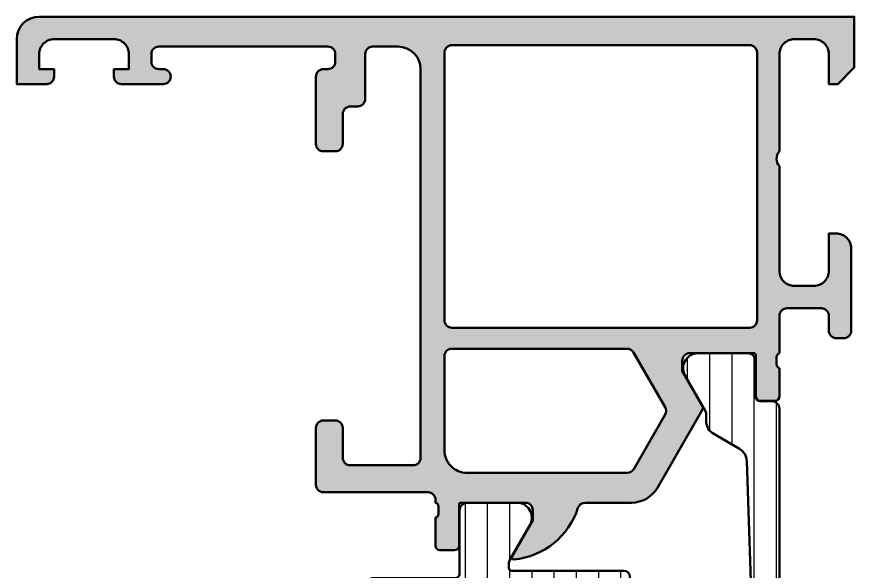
# Model space of a CAD drawing. Extents: x -30 to 48, y 0 to 85.
# Drawn here: x -30 to 26, y 47.9 to 85 of the extents above; entities that cross this region are included whole.
import ezdxf

# ---------------------------------------------------------------- set-up
doc = ezdxf.new("R2010")
doc.units = 0
for name, color, linetype, lineweight in [('0S-Alu contour', 7, 'Continuous', 50), ('0S-Alu hatch', 252, 'Continuous', 25), ('0S-Plastic contour', 254, 'Continuous', 50), ('0S-Plastic hatch', 253, 'Continuous', 25)]:
    doc.layers.add(name, color=color, linetype=linetype, lineweight=lineweight)
pattern_1 = [(90, (0, 0), (-1.4859, 0), [])]

# ---------------------------------------------------------------- blocks, each defined once
blk = doc.blocks.new('346270__A866D871_5C67_4A61_A9CB_2598D1E302CB_')
at = {"layer": '0S-Alu hatch'}
h = blk.add_hatch(color=256, dxfattribs=at)
edge = h.paths.add_edge_path()
edge.add_line((-30, 83.49999999999999), (-30, 80.5))
edge.add_line((-30, 80.5), (-28, 80.5))
edge.add_arc((-28, 81), 0.5, 270, 360)
edge.add_line((-27.5, 81), (-27.5, 81.5))
edge.add_line((-27.5, 81.5), (-28.5, 81.5))
edge.add_line((-28.5, 81.5), (-28.5, 82.5))
edge.add_ellipse((-27.50000000000001, 82.50000000000001), major_axis=(-0.9999999999999928, 0), ratio=1, start_angle=269.9999999999996, end_angle=360, ccw=False)
edge.add_line((-27.5, 83.49999999999999), (-23.5, 83.49999999999999))
edge.add_ellipse((-23.49999999999999, 82.50000000000001), major_axis=(-0.9999999999999857, 0), ratio=1, start_angle=180, end_angle=270.0000000000004, ccw=False)
edge.add_line((-22.5, 82.5), (-22.5, 81.5))
edge.add_line((-22.5, 81.5), (-23.5, 81.5))
edge.add_line((-23.5, 81.5), (-23.5, 81))
edge.add_arc((-23, 81), 0.5, 180, 270)
edge.add_line((-23, 80.5), (-20.2, 80.5))
edge.add_arc((-20.2, 81), 0.5, 270, 450)
edge.add_line((-20.2, 81.5), (-20.50000000000003, 81.5))
edge.add_ellipse((-20.50000000000002, 81.99999999999997), major_axis=(-0.4999999999999716, 0), ratio=1, start_angle=0, end_angle=89.9999999999992, ccw=False)
edge.add_line((-21, 81.99999999999997), (-21, 82.5))
edge.add_ellipse((-20.5, 82.5), major_axis=(-0.5000000000000036, 0), ratio=1, start_angle=269.99999999999875, end_angle=360, ccw=False)
edge.add_line((-20.49999999999998, 83), (-9.200000000000017, 83))
edge.add_ellipse((-9.200000000000035, 82.49999999999999), major_axis=(-0.5000000000000142, 0), ratio=1, start_angle=180, end_angle=269.99999999999795, ccw=False)
edge.add_line((-8.700000000000017, 82.49999999999999), (-8.699999999999996, 82))
edge.add_ellipse((-9.200000000000028, 82.00000000000001), major_axis=(-0.500000000000032, 0), ratio=1, start_angle=90.0000000000012, end_angle=180, ccw=False)
edge.add_line((-9.200000000000017, 81.49999999999999), (-9.499999999999986, 81.49999999999999))
edge.add_arc((-9.499999999999979, 80.99999999999997), 0.5000000000000142, 90.00000000000081, 180)
edge.add_line((-9.999999999999991, 80.99999999999997), (-10, 76.5))
edge.add_arc((-9.5, 76.5), 0.5, 180, 270)
edge.add_line((-9.5, 76), (-8.700000000000017, 76))
edge.add_arc((-8.700000000000008, 76.5), 0.5, 269.9999999999992, 360)
edge.add_line((-8.200000000000008, 76.5), (-8.200000000000003, 78.5))
edge.add_ellipse((-7.700000000000006, 78.5), major_axis=(-0.4999999999999965, 0), ratio=1, start_angle=269.9999999999996, end_angle=360, ccw=False)
edge.add_line((-7.700000000000002, 79), (-7.200000000000009, 79))
edge.add_arc((-7.200000000000002, 79.5), 0.5, 269.9999999999992, 360)
edge.add_line((-6.700000000000002, 79.5), (-6.699999999999988, 82.5))
edge.add_ellipse((-6.199999999999977, 82.49999999999999), major_axis=(-0.5000000000000115, 0), ratio=1, start_angle=270.00000000000296, end_angle=360, ccw=False)
edge.add_line((-6.200000000000002, 83), (-4.500000000000014, 83))
edge.add_ellipse((-4.500000000000024, 81.49999999999999), major_axis=(-1.500000000000013, 0), ratio=1, start_angle=180, end_angle=269.9999999999996, ccw=False)
edge.add_line((-3.000000000000014, 81.5), (-3, 55.5))
edge.add_ellipse((-3.500000000000003, 55.5), major_axis=(-0.5000000000000036, 0), ratio=1, start_angle=90.0000000000012, end_angle=180, ccw=False)
edge.add_line((-3.499999999999992, 55), (-7.700000000000002, 55))
edge.add_ellipse((-7.700000000000006, 55.49999999999999), major_axis=(-0.4999999999999929, 0), ratio=1, start_angle=0, end_angle=90.0000000000004, ccw=False)
edge.add_line((-8.200000000000003, 55.5), (-8.199999999999996, 57.49999999999997))
edge.add_arc((-8.700000000000017, 57.49999999999998), 0.5000000000000214, 0, 89.9999999999992)
edge.add_line((-8.700000000000008, 58), (-9.500000000000021, 58))
edge.add_arc((-9.500000000000014, 57.5), 0.5, 90.00000000000081, 180)
edge.add_line((-10.00000000000001, 57.5), (-10, 53.69999999999999))
edge.add_arc((-9.500000000000021, 53.69999999999999), 0.4999999999999858, 180, 270.0000000000008)
edge.add_line((-9.500000000000014, 53.2), (-2.5, 53.2))
edge.add_ellipse((-2.499999999999998, 52.70000000000001), major_axis=(-0.4999999999999929, 0), ratio=1, start_angle=180, end_angle=270.00000000000017, ccw=False)
edge.add_line((-2.000000000000007, 52.70000000000001), (-2, 52.50021304241794))
edge.add_ellipse((-2.078824672579759, 52.23273240374293), major_axis=(-0.2788534042705845, 0), ratio=1, start_angle=178.8354106259001, end_angle=253.58012358050792, ccw=False)
edge.add_line((-1.800028869489729, 52.22706484230259), (-1.800028869489722, 51.77347084230259))
edge.add_ellipse((-2.078896965132877, 51.76781018282552), major_axis=(-0.2789255417371374, 0), ratio=1, start_angle=106.42459455535459, end_angle=181.1628700728881, ccw=False)
edge.add_line((-2.000029869489715, 51.50026684230259), (-2.000029869489722, 49.62025584229408))
edge.add_arc((-1.700029869489711, 49.62025584229408), 0.3000000000000114, 180, 270)
edge.add_line((-1.700029869489711, 49.32025584229407), (-0.7200555504469293, 49.32025584229407))
edge.add_arc((-0.7200555504469293, 49.62025584229408), 0.3000000000000043, 270, 360)
edge.add_line((-0.420055550446925, 49.62025584229408), (-0.4200555504469321, 52.37910736350606))
edge.add_ellipse((-0.3000555504469399, 52.37910736350606), major_axis=(-0.1199999999999922, 0), ratio=1, start_angle=269.9999999999975, end_angle=360, ccw=False)
edge.add_line((-0.3000555504469347, 52.49910736350606), (4.000435398825985, 52.49910736350606))
edge.add_ellipse((4.000435398825975, 51.99910736350606), major_axis=(-0.5, 0), ratio=1, start_angle=180, end_angle=269.99999999999886, ccw=False)
edge.add_line((4.500435398825977, 51.99910736350606), (4.500435398825985, 51.29910736350606))
edge.add_line((4.500435398825985, 51.29910736350606), (3.118939941203613, 48.90628704047848))
edge.add_arc((3.238555183474261, 48.83722714815435), 0.138119784648278, 150.0000000000024, 275.6225775508025)
edge.add_arc((2.762212157652236, 53.67571622535383), 4.999999999999928, 275.622577550793, 342.2562568083121)
edge.add_ellipse((8.00057212915052, 51.99953460959608), major_axis=(-0.5000000000000469, 0), ratio=1, start_angle=270.00000000000244, end_angle=342.2562568083158, ccw=False)
edge.add_line((8.000572129150498, 52.49953460959613), (11.10411411947345, 52.49953460959613))
edge.add_arc((11.10411648922262, 54.49953230951243), 1.99999769991771, 269.9999321116088, 330.0000380431382)
edge.add_line((12.83616596883868, 53.49953460959614), (15.86199440630963, 58.7404235920275))
edge.add_arc((15.68878932229941, 58.84042358639256), 0.2000000000000006, 330.0000018640221, 389.9999817314342)
edge.add_line((15.86199443494095, 58.9404235311667), (14.49996906942462, 61.29952240256487))
edge.add_line((14.49996906942462, 61.29952240256487), (14.49996906942462, 61.99953460959612))
edge.add_ellipse((14.99950752434618, 61.99956509404891), major_axis=(-0.4995384558517234, 0), ratio=1, start_angle=-90.00349648853972, end_angle=0.003496488599694203, ccw=False)
edge.add_line((14.99953800879896, 62.49910354897047), (19.2979837968319, 62.49911100228186))
edge.add_ellipse((19.29993420089389, 62.37912685364539), major_axis=(-0.1200000000000971, 0), ratio=1, start_angle=180, end_angle=270.93129034900915, ccw=False)
edge.add_line((19.41993420089399, 62.37912685364539), (19.41993420089398, 59.62027533243342))
edge.add_arc((19.71993420089399, 59.62027533243342), 0.3000000000000114, 180, 270)
edge.add_line((19.71993420089399, 59.32027533243341), (20.69990851993677, 59.32027533243341))
edge.add_arc((20.69990851993677, 59.62027533243342), 0.3000000000000043, 270, 360)
edge.add_line((20.99990851993677, 59.62027533243342), (20.99990851993677, 61.50028633244193))
edge.add_ellipse((21.07877561557994, 61.76782967296488), major_axis=(-0.2789255417371579, 0), ratio=1, start_angle=-1.1628700728862214, end_angle=73.57540544464553, ccw=False)
edge.add_line((20.79990751993677, 61.77349033244194), (20.79990751993677, 62.22708433244193))
edge.add_ellipse((21.07887250617829, 62.23275533315898), major_axis=(-0.2790226223765011, 0), ratio=1, start_angle=-73.58012358051218, end_angle=1.16458937410232, ccw=False)
edge.add_line((21, 62.5003982885436), (21, 64.99999999999997))
edge.add_ellipse((21.5, 64.99999999999997), major_axis=(-0.4999999999999965, 0), ratio=1, start_angle=269.9999999999996, end_angle=360, ccw=False)
edge.add_line((21.5, 65.49999999999997), (23.79999999999999, 65.49999999999997))
edge.add_ellipse((23.8, 64.99999999999997), major_axis=(-0.5, 0), ratio=1, start_angle=180, end_angle=270.0000000000004, ccw=False)
edge.add_line((24.3, 64.99999999999997), (24.3, 63.99999999999997))
edge.add_arc((24.8, 63.99999999999997), 0.5, 180, 269.9999999999996)
edge.add_line((24.8, 63.49999999999997), (25.3, 63.49999999999997))
edge.add_arc((25.29999999999999, 63.99999999999998), 0.5000000000000071, 270.0000000000008, 360)
edge.add_line((25.8, 63.99999999999998), (25.8, 69.49999999999999))
edge.add_arc((24.80000000000001, 69.49999999999997), 0.9999999999999928, 0, 90.0000000000004)
edge.add_line((24.8, 70.49999999999997), (24.3, 70.49999999999997))
edge.add_line((24.3, 70.49999999999997), (24.3, 67.99999999999997))
edge.add_ellipse((23.30000000000001, 67.99999999999996), major_axis=(-0.9999999999999857, 0), ratio=1, start_angle=89.99999999999937, end_angle=180, ccw=False)
edge.add_line((23.3, 66.99999999999997), (22.00000000000001, 66.99999999999997))
edge.add_ellipse((21.99999999999999, 67.99999999999996), major_axis=(-0.9999999999999857, 0), ratio=1, start_angle=0, end_angle=90.00000000000063, ccw=False)
edge.add_line((21, 67.99999999999997), (21, 74.99999999999999))
edge.add_ellipse((21.525, 75.49999999999999), major_axis=(-0.7250000000000014, 0), ratio=1, start_angle=-43.6028189727034, end_angle=43.60281897270352, ccw=False)
edge.add_line((21, 75.99999999999999), (21, 82.49999999999999))
edge.add_ellipse((21.99999999999999, 82.5), major_axis=(-0.9999999999999928, 0), ratio=1, start_angle=269.9999999999996, end_angle=360, ccw=False)
edge.add_line((22, 83.49999999999999), (23.3, 83.49999999999999))
edge.add_ellipse((23.30000000000001, 82.5), major_axis=(-0.9999999999999857, 0), ratio=1, start_angle=180, end_angle=270.0000000000004, ccw=False)
edge.add_line((24.3, 82.49999999999999), (24.3, 80.49999999999999))
edge.add_line((24.3, 80.49999999999999), (24.9, 80.49999999999999))
edge.add_line((24.9, 80.49999999999999), (26, 81.6))
edge.add_line((26, 81.6), (26, 85))
edge.add_line((26, 85), (-28.5, 85))
edge.add_arc((-28.5, 83.49999999999999), 1.5, 90, 180)
edge = h.paths.add_edge_path()
edge.add_line((-0.8999999999999985, 83.1), (19, 83.1))
edge.add_ellipse((19, 82.6), major_axis=(-0.5, 0), ratio=1, start_angle=180, end_angle=270, ccw=False)
edge.add_line((19.5, 82.6), (19.5, 64.69999999999997))
edge.add_ellipse((19, 64.69999999999997), major_axis=(-0.5, 0), ratio=1, start_angle=90.0000000000004, end_angle=180, ccw=False)
edge.add_line((19, 64.19999999999999), (-0.8999999999999985, 64.2))
edge.add_ellipse((-0.9000000000000056, 64.7), major_axis=(-0.5, 0), ratio=1, start_angle=0, end_angle=90.0000000000008, ccw=False)
edge.add_line((-1.400000000000005, 64.7), (-1.399999999999998, 82.6))
edge.add_ellipse((-0.8999999999999985, 82.6), major_axis=(-0.5, 0), ratio=1, start_angle=270, end_angle=360, ccw=False)
edge = h.paths.add_edge_path()
edge.add_ellipse((12.91914580602528, 58.6381197873688), major_axis=(-0.499999999999998, 0), ratio=1, start_angle=149.9999999999999, end_angle=210.0000000000001, ccw=False)
edge.add_line((13.35215850791749, 58.38811978736879), (11.2516890716721, 54.74999999999998))
edge.add_ellipse((10.81867636977988, 54.99999999999999), major_axis=(-0.5, 0), ratio=1, start_angle=90, end_angle=150.0000000000001, ccw=False)
edge.add_line((10.81867636977988, 54.49999999999999), (0.1000000000000067, 54.5))
edge.add_ellipse((0.0999999999999943, 56), major_axis=(-1.5, 0), ratio=1, start_angle=0, end_angle=90.00000000000051, ccw=False)
edge.add_line((-1.400000000000005, 56), (-1.399999999999991, 62.3))
edge.add_ellipse((-0.8999999999999843, 62.3), major_axis=(-0.5000000000000071, 0), ratio=1, start_angle=270.0000000000008, end_angle=360, ccw=False)
edge.add_line((-0.8999999999999914, 62.80000000000001), (10.80495827718637, 62.8))
edge.add_ellipse((10.80495827718638, 62.29999999999998), major_axis=(-0.5000000000000174, 0), ratio=1, start_angle=210.0000000000007, end_angle=270.0000000000008, ccw=False)
edge.add_line((11.23797097907861, 62.54999999999999), (13.35215850791749, 58.88811978736879))
at = {"layer": '0S-Alu contour', "color": 7}
for points in [[(24.3, 82.49999999999999), (24.3, 80.49999999999999), (24.9, 80.49999999999999), (26, 81.6), (26, 85), (-28.5, 85)], [(-30, 83.49999999999999), (-30, 80.5), (-28, 80.5)], [(-27.5, 83.49999999999999), (-23.5, 83.49999999999999)], [(22, 83.49999999999999), (23.3, 83.49999999999999)], [(-20.49999999999998, 83), (-9.200000000000017, 83)], [(-6.200000000000002, 83), (-4.500000000000014, 83)], [(-0.8999999999999985, 83.1), (19, 83.1)], [(-27.5, 81), (-27.5, 81.5), (-28.5, 81.5), (-28.5, 82.5)], [(-22.5, 82.5), (-22.5, 81.5), (-23.5, 81.5), (-23.5, 81)], [(-21, 81.99999999999997), (-21, 82.5)], [(-8.700000000000017, 82.49999999999999), (-8.699999999999996, 82)], [(-6.700000000000002, 79.5), (-6.699999999999988, 82.5)], [(-1.400000000000005, 64.7), (-1.399999999999998, 82.6)], [(19.5, 82.6), (19.5, 64.69999999999997)], [(21, 75.99999999999999), (21, 82.49999999999999)], [(-20.2, 81.5), (-20.50000000000003, 81.5)], [(-9.200000000000017, 81.49999999999999), (-9.499999999999986, 81.49999999999999)], [(-3.000000000000014, 81.5), (-3, 55.5)], [(-9.999999999999991, 80.99999999999997), (-10, 76.5)], [(-23, 80.5), (-20.2, 80.5)], [(-7.700000000000002, 79), (-7.200000000000009, 79)], [(-8.200000000000008, 76.5), (-8.200000000000003, 78.5)], [(-9.5, 76), (-8.700000000000017, 76)], [(21, 67.99999999999997), (21, 74.99999999999999)], [(24.8, 70.49999999999997), (24.3, 70.49999999999997), (24.3, 67.99999999999997)], [(25.8, 63.99999999999998), (25.8, 69.49999999999999)], [(23.3, 66.99999999999997), (22.00000000000001, 66.99999999999997)], [(21, 62.5003982885436), (21, 64.99999999999997)], [(21.5, 65.49999999999997), (23.79999999999999, 65.49999999999997)], [(24.3, 64.99999999999997), (24.3, 63.99999999999997)], [(19, 64.19999999999999), (-0.8999999999999987, 64.2)], [(24.8, 63.49999999999997), (25.3, 63.49999999999997)], [(-0.8999999999999914, 62.80000000000001), (10.80495827718637, 62.8)], [(-1.400000000000005, 56), (-1.399999999999991, 62.3)], [(11.23797097907861, 62.54999999999999), (13.35215850791749, 58.88811978736879)], [(14.99953800879896, 62.49910354897047), (19.2979837968319, 62.49911100228186)], [(19.41993420089399, 62.37912685364539), (19.41993420089398, 59.62027533243342)], [(20.79990751993677, 61.77349033244194), (20.79990751993677, 62.22708433244193)], [(15.86199443494095, 58.9404235311667), (14.49996906942462, 61.29952240256487), (14.49996906942462, 61.99953460959612)], [(20.99990851993677, 59.62027533243342), (20.99990851993677, 61.50028633244193)], [(19.71993420089399, 59.32027533243341), (20.69990851993677, 59.32027533243341)], [(13.35215850791749, 58.38811978736879), (11.2516890716721, 54.74999999999998)], [(12.83616596883868, 53.49953460959614), (15.86199440630963, 58.7404235920275)], [(-8.700000000000008, 58), (-9.500000000000021, 58)], [(-10.00000000000001, 57.5), (-10, 53.69999999999999)], [(-8.200000000000003, 55.5), (-8.199999999999996, 57.49999999999997)], [(-3.499999999999992, 55), (-7.700000000000002, 55)], [(10.81867636977988, 54.49999999999999), (0.1000000000000069, 54.5)], [(-9.500000000000014, 53.2), (-2.5, 53.2)], [(-2.000000000000007, 52.70000000000001), (-2, 52.50021304241794)], [(-1.800028869489729, 52.22706484230259), (-1.800028869489722, 51.77347084230259)], [(-0.420055550446925, 49.62025584229408), (-0.4200555504469321, 52.37910736350606)], [(-0.3000555504469347, 52.49910736350606), (4.000435398825985, 52.49910736350606)], [(8.000572129150498, 52.49953460959613), (11.10411411947345, 52.49953460959613)], [(4.500435398825977, 51.99910736350606), (4.500435398825985, 51.29910736350606), (3.118939941203613, 48.90628704047848)], [(-2.000029869489715, 51.50026684230259), (-2.000029869489722, 49.62025584229408)], [(-1.700029869489711, 49.32025584229407), (-0.7200555504469293, 49.32025584229407)]]:
    blk.add_lwpolyline(points, dxfattribs=at)
for centre, radius, start, end in [((-28.5, 83.49999999999999), 1.5, 90, 180), ((-20.2, 81), 0.5, 270, 90), ((-9.499999999999979, 80.99999999999997), 0.5000000000000142, 90.00000000000081, 180), ((-28, 81), 0.5, 270, 0), ((-23, 81), 0.5, 180, 270), ((-7.200000000000002, 79.5), 0.5, 269.9999999999992, 0), ((-9.5, 76.5), 0.5, 180, 270), ((-8.700000000000008, 76.5), 0.5, 269.9999999999992, 0), ((24.80000000000001, 69.49999999999997), 0.9999999999999928, 0, 90.0000000000004), ((24.8, 63.99999999999997), 0.5, 180, 269.9999999999996), ((25.29999999999999, 63.99999999999998), 0.5000000000000071, 270.0000000000008, 0), ((19.71993420089399, 59.62027533243342), 0.3000000000000114, 180, 270), ((20.69990851993677, 59.62027533243342), 0.3000000000000043, 270, 0), ((15.68878932229941, 58.84042358639256), 0.2000000000000006, 330.0000018640221, 29.99998173143422), ((-9.500000000000014, 57.5), 0.5, 90.00000000000081, 180), ((-8.700000000000017, 57.49999999999998), 0.5000000000000214, 0, 89.9999999999992), ((-9.500000000000021, 53.69999999999999), 0.4999999999999858, 180, 270.0000000000008), ((11.10411648922262, 54.49953230951243), 1.99999769991771, 269.9999321116088, 330.0000380431382), ((2.762212157652236, 53.67571622535383), 4.999999999999928, 275.622577550793, 342.2562568083121), ((-1.700029869489711, 49.62025584229408), 0.3000000000000114, 180, 270), ((-0.7200555504469293, 49.62025584229408), 0.3000000000000043, 270, 0), ((3.238555183474261, 48.83722714815435), 0.138119784648278, 150.0000000000024, 275.6225775508025)]:
    blk.add_arc(centre, radius, start, end, dxfattribs=at)
at = {"layer": '0S-Alu contour', "color": 7, "extrusion": (0, 0, -1)}
for centre, radius, start, end in [((27.50000000000001, 82.50000000000001), 0.9999999999999928, 0, 90.0000000000004), ((23.49999999999999, 82.50000000000001), 0.9999999999999857, 89.99999999999959, 180), ((-21.99999999999999, 82.5), 0.9999999999999928, 0, 90.0000000000004), ((-23.30000000000001, 82.5), 0.9999999999999857, 89.99999999999959, 180), ((20.5, 82.5), 0.5000000000000036, 0, 90.00000000000122), ((9.200000000000035, 82.49999999999999), 0.5000000000000142, 90.00000000000205, 180), ((6.199999999999977, 82.49999999999999), 0.5000000000000115, 0, 89.99999999999704), ((4.500000000000024, 81.49999999999999), 1.500000000000014, 90.0000000000004, 180), ((0.8999999999999985, 82.6), 0.5, 0, 90), ((-19, 82.6), 0.5, 90, 180), ((20.50000000000002, 81.99999999999997), 0.4999999999999716, 270.0000000000008, 0), ((9.200000000000028, 82.00000000000001), 0.500000000000032, 180, 269.9999999999988), ((7.700000000000006, 78.5), 0.4999999999999965, 0, 90.0000000000004), ((-21.525, 75.49999999999999), 0.7250000000000015, 316.3971810272965, 43.6028189727035), ((-21.99999999999999, 67.99999999999996), 0.9999999999999857, 269.9999999999994, 0), ((-23.30000000000001, 67.99999999999996), 0.9999999999999857, 180, 270.0000000000006), ((-21.5, 64.99999999999997), 0.4999999999999965, 0, 90.0000000000004), ((-23.8, 64.99999999999997), 0.5, 89.99999999999959, 180), ((0.9000000000000056, 64.7), 0.5, 269.9999999999992, 0), ((-19, 64.69999999999997), 0.5, 180, 269.9999999999996), ((0.8999999999999843, 62.3), 0.5000000000000071, 0, 89.9999999999992), ((-10.80495827718638, 62.29999999999998), 0.5000000000000174, 89.9999999999992, 149.9999999999993), ((-14.99950752434618, 61.99956509404891), 0.4995384558517234, 359.9965035114003, 90.00349648853982), ((-19.29993420089389, 62.37912685364539), 0.1200000000000971, 89.06870965099084, 180), ((-21.07887250617829, 62.23275533315898), 0.2790226223765011, 358.8354106258977, 73.58012358051236), ((-21.07877561557994, 61.76782967296488), 0.2789255417371579, 286.4245945553545, 1.162870072886224), ((-12.91914580602528, 58.6381197873688), 0.499999999999998, 149.9999999999999, 210.0000000000001), ((7.700000000000006, 55.49999999999999), 0.4999999999999929, 269.9999999999996, 0), ((3.500000000000003, 55.5), 0.5000000000000036, 180, 269.9999999999988), ((-0.0999999999999943, 56), 1.5, 269.9999999999995, 0), ((-10.81867636977988, 54.99999999999999), 0.5, 210, 270), ((2.499999999999998, 52.70000000000001), 0.4999999999999929, 89.99999999999984, 180), ((2.078824672579759, 52.23273240374293), 0.2788534042705845, 106.4198764194921, 181.1645893741), ((0.3000555504469399, 52.37910736350606), 0.1199999999999922, 0, 90.00000000000252), ((-4.000435398825975, 51.99910736350606), 0.5, 90.00000000000111, 180), ((-8.00057212915052, 51.99953460959608), 0.5000000000000469, 17.74374319168417, 89.99999999999756), ((2.078896965132877, 51.76781018282552), 0.2789255417371374, 178.8371299271119, 253.5754054446454)]:
    blk.add_arc(centre, radius, start, end, dxfattribs=at)
blk = doc.blocks.new('284041__094037B9_FA2F_44F5_9FCF_7ACEE46C0477___9C7ADE8B_CACF_4656_8FD0_50646E91B83F_')
at = {"layer": '0S-Plastic hatch'}
h = blk.add_hatch(dxfattribs=at)
h.set_pattern_fill('ANSI31', color=256, scale=0.4680000000000001, angle=45, style=0)
h.set_pattern_definition(pattern_1)
edge = h.paths.add_edge_path()
edge.add_line((-6.415946788416988, 47.38297114457854), (-10.64992138463236, 44.9384847717115))
edge.add_arc((-10.3999213846325, 44.5054720698191), 0.5000000000000905, 119.9999999999761, 180)
edge.add_line((-10.89992138463259, 44.5054720698191), (-10.89992138463259, 34.20184121690442))
edge.add_line((-10.89992138463259, 34.20184121690442), (-10.44167786395923, 23.70633905532081))
edge.add_arc((-9.442629642377533, 23.74995844268617), 0.9999999999998387, 182.5000000000017, 270.0000000000061)
edge.add_line((-9.442629642377426, 22.74995844268633), (-1.58242572033987, 22.74995844268632))
edge.add_ellipse((-1.582425720339836, 22.24995844268649), major_axis=(-0.4999999999998224, 0), ratio=1, start_angle=207.0072193886976, end_angle=270.0000000000038, ccw=False)
edge.add_line((-1.136951063661058, 22.4770098251019), (-0.4219353628730858, 21.07414951022428))
edge.add_ellipse((-0.6892201568804768, 20.93791868077504), major_axis=(-0.3000000000000052, 0), ratio=1, start_angle=179.9920113084649, end_angle=207.0072193886877, ccw=False)
edge.add_line((-0.3892201597965368, 20.93787685208411), (-0.3899769690707728, 15.50995705974785))
edge.add_arc((0.1100190083678356, 15.50995442012277), 0.4999959774455762, 179.9996975182267, 270.0003024811859)
edge.add_line((0.1100216479929087, 15.00995844268416), (3.586563146092402, 15.00995844268415))
edge.add_arc((3.444252497101047, 15.999776517407), 0.9999960709244724, 278.1816080518999, 392.7270160998408)
edge.add_line((4.285505146092388, 16.54041144268416), (2.966988293133738, 18.82414993567416))
edge.add_ellipse((3.400001009864109, 19.07414990997373), major_axis=(-0.5000000000000001, 0), ratio=1, start_angle=0.001175055589214935, end_angle=29.99999659934599, ccw=False)
edge.add_line((2.900001009969258, 19.07413965567927), (2.900078615367419, 19.34995844225936))
edge.add_ellipse((3.100078615580871, 19.34995844247287), major_axis=(-0.2000000002134512, 0), ratio=1, start_angle=270.0000000612014, end_angle=360, ccw=False)
edge.add_line((3.100078615367237, 19.54995844268632), (10.60007861536741, 19.54995844268634))
edge.add_arc((10.60007861536743, 19.94995844268634), 0.3999999999999986, 269.9999999999959, 449.9999999999959)
edge.add_line((10.60007861536746, 20.34995844268634), (9.600078615367522, 20.34995844268633))
edge.add_ellipse((9.600078615367403, 20.64995844268628), major_axis=(-0.299999999999951, 0), ratio=1, start_angle=0, end_angle=90.00000000002268, ccw=False)
edge.add_line((9.300078615367452, 20.64995844268628), (9.30007861536751, 20.84995844268634))
edge.add_arc((9.000078615367471, 20.84995844268633), 0.3000000000000398, 0, 180)
edge.add_line((8.700078615367431, 20.84995844268633), (8.700078615367431, 20.64995844268632))
edge.add_ellipse((8.400078615367512, 20.64995844268628), major_axis=(-0.299999999999919, 0), ratio=1, start_angle=89.99999999999329, end_angle=180, ccw=False)
edge.add_line((8.400078615367477, 20.34995844268637), (2.629729365139496, 20.34995844268632))
edge.add_ellipse((2.629729365139553, 22.34995844268639), major_axis=(-2.000000000000063, 0), ratio=1, start_angle=27.00721938869009, end_angle=89.9999999999983, ccw=False)
edge.add_line((0.8478307384236243, 21.44175291302465), (-3.745396041311437, 30.45366070668499))
edge.add_ellipse((-3.29992138463332, 30.68071208910043), major_axis=(-0.4999999999992484, 0), ratio=1, start_angle=0, end_angle=27.007219388735678, ccw=False)
edge.add_line((-3.799921384632568, 30.68071208910044), (-3.799921384632568, 36.80437403041468))
edge.add_ellipse((-3.299921384632575, 36.8043740304147), major_axis=(-0.4999999999999938, 0), ratio=1, start_angle=315.00000000000006, end_angle=360, ccw=False)
edge.add_line((-3.653474775225845, 37.15792742100797), (-0.2857078222595817, 40.52569437397401))
edge.add_arc((-1.699921384632617, 41.93990793634718), 2.000000000000015, 314.9999999999971, 360)
edge.add_line((0.300078615367398, 41.93990793634718), (0.3000786153675108, 45.40243758127951))
edge.add_ellipse((1.300078615367443, 45.40243758127946), major_axis=(-0.9999999999999332, 0), ratio=1, start_angle=296.9864693082964, end_angle=360, ccw=False)
edge.add_line((0.846298544038234, 46.29355129280248), (2.314247736469638, 47.04107215420944))
edge.add_ellipse((2.768027807798575, 46.14995844268736), major_axis=(-0.9999999999989766, 0), ratio=1, start_angle=270.0000000000114, end_angle=296.9864693083066, ccw=False)
edge.add_line((2.768027807798375, 47.14995844268634), (8.400078615367335, 47.1499584426863))
edge.add_ellipse((8.400078615367448, 46.84995844268642), major_axis=(-0.2999999999998764, 0), ratio=1, start_angle=180, end_angle=270.0000000000217, ccw=False)
edge.add_line((8.700078615367325, 46.84995844268642), (8.700078615367431, 46.64995844268633))
edge.add_arc((9.000078615367443, 46.64995844268633), 0.3000000000000114, 180, 360)
edge.add_line((9.300078615367452, 46.64995844268633), (9.300078615367452, 46.84995844268627))
edge.add_ellipse((9.600078615367376, 46.8499584426864), major_axis=(-0.2999999999999225, 0), ratio=1, start_angle=270.00000000002643, end_angle=360, ccw=False)
edge.add_line((9.600078615367236, 47.14995844268632), (10.60007861536741, 47.14995844268634))
edge.add_arc((10.60007861536738, 47.54995844268634), 0.4000000000000057, 270.0000000000041, 450.000000000004)
edge.add_line((10.60007861536735, 47.94995844268635), (3.100078615367294, 47.9499584426864))
edge.add_ellipse((3.10007861536744, 48.14995844268629), major_axis=(-0.1999999999999034, 0), ratio=1, start_angle=0, end_angle=89.99999999995828, ccw=False)
edge.add_line((2.900078615367533, 48.1499584426863), (2.900001009969258, 48.42577722968822))
edge.add_ellipse((3.400001009864073, 48.42576697539455), major_axis=(-0.4999999999999649, 0), ratio=1, start_angle=330.00000340065304, end_angle=359.9988249447209, ccw=False)
edge.add_line((2.966988293133738, 48.67576694969411), (4.28550514609239, 50.95950544268418))
edge.add_arc((3.444252497101047, 51.50014036796132), 0.999996070924466, 327.2729839001599, 441.8183919481001)
edge.add_line((3.586563146092402, 52.48995844268415), (0.1100216479929372, 52.48995844268417))
edge.add_arc((0.110019008367864, 51.98996246524553), 0.4999959774456046, 89.99969751881414, 180.0003024817733)
edge.add_line((-0.3899769690707728, 51.98995982561534), (-0.3893857958707656, 47.75000027137738))
edge.add_ellipse((-0.6893857929547025, 47.74995844268634), major_axis=(-0.3000000000000025, 0), ratio=1, start_angle=89.99999999999869, end_angle=180.0079886915353, ccw=False)
edge.add_line((-0.6893857929547097, 47.44995844268633), (-6.165946788416761, 47.44995844268633))
edge.add_arc((-6.165946788416867, 46.94995844268595), 0.5000000000003908, 89.99999999998779, 119.9999999999901)
edge = h.paths.add_edge_path()
edge.add_ellipse((-9.199921384632546, 39.64995844268634), major_axis=(-1, 0), ratio=1, start_angle=0, end_angle=90, ccw=False)
edge.add_line((-10.19992138463254, 39.64995844268634), (-10.19992138463254, 43.8126517467917))
edge.add_ellipse((-9.199921384632546, 43.8126517467917), major_axis=(-0.9999999999999959, 0), ratio=1, start_angle=300.0000000000001, end_angle=360, ccw=False)
edge.add_line((-9.699921384632546, 44.67867715057614), (-6.344407757499595, 46.61598384647078))
edge.add_ellipse((-5.844407757499588, 45.74995844268634), major_axis=(-1, 0), ratio=1, start_angle=270.0000000000004, end_angle=300.0000000000005, ccw=False)
edge.add_line((-5.844407757499595, 46.74995844268635), (-1.9999213846325, 46.74995844268635))
edge.add_ellipse((-1.9999213846325, 45.74995844268634), major_axis=(-1, 0), ratio=1, start_angle=180, end_angle=270, ccw=False)
edge.add_line((-0.9999213846325005, 45.74995844268634), (-0.9999213846325, 42.06417200505944))
edge.add_ellipse((-1.999921384632507, 42.06417200505944), major_axis=(-1.000000000000007, 0), ratio=1, start_angle=135.0000000000006, end_angle=180, ccw=False)
edge.add_line((-1.292814603445947, 41.35706522387289), (-3.707028165819058, 38.94285166149979))
edge.add_ellipse((-4.414134947005599, 39.64995844268634), major_axis=(-1, 0), ratio=1, start_angle=89.9999999999996, end_angle=134.9999999999996, ccw=False)
edge.add_line((-4.414134947005607, 38.64995844268634), (-9.199921384632546, 38.64995844268634))
edge = h.paths.add_edge_path()
edge.add_line((-9.48694038563275, 29.84995844268633), (-5.201586143072916, 29.84995844268633))
edge.add_ellipse((-5.201586143072923, 29.34995844268625), major_axis=(-0.5000000000000792, 0), ratio=1, start_angle=206.736747597795, end_angle=269.9999999999992, ccw=False)
edge.add_line((-4.755044629864698, 29.57490438504082), (-2.437787881669523, 24.97490438504075))
edge.add_ellipse((-2.88432939487761, 24.74995844268625), major_axis=(-0.4999999999999219, 0), ratio=1, start_angle=89.9999999999983, end_angle=206.7367475977941, ccw=False)
edge.add_line((-2.884329394877624, 24.24995844268633), (-8.807454177126203, 24.24995844268635))
edge.add_ellipse((-8.807454177126182, 25.24995844268631), major_axis=(-0.999999999999968, 0), ratio=1, start_angle=2.500000000003297, end_angle=89.9999999999988, ccw=False)
edge.add_line((-9.806502398708005, 25.20633905532092), (-9.98646449642371, 29.32814874900391))
edge.add_ellipse((-9.486940385632934, 29.34995844268649), major_axis=(-0.4999999999998437, 0), ratio=1, start_angle=-90.00000000002109, end_angle=2.499999999990507, ccw=False)
edge = h.paths.add_edge_path()
edge.add_line((-9.699921384632546, 37.64995844268634), (-5.599921384632523, 37.64995844268634))
edge.add_ellipse((-5.599921384632523, 37.14995844268634), major_axis=(-0.5, 0), ratio=1, start_angle=180, end_angle=270, ccw=False)
edge.add_line((-5.099921384632523, 37.14995844268634), (-5.099921384632519, 31.34995844268633))
edge.add_ellipse((-5.599921384632523, 31.34995844268633), major_axis=(-0.5000000000000036, 0), ratio=1, start_angle=90, end_angle=180, ccw=False)
edge.add_line((-5.599921384632523, 30.84995844268633), (-9.574262271449754, 30.84995844268633))
edge.add_ellipse((-9.574262271449768, 31.34995844268635), major_axis=(-0.5000000000000155, 0), ratio=1, start_angle=2.500000000001819, end_angle=90.00000000000159, ccw=False)
edge.add_line((-10.07378638224071, 31.32814874900367), (-10.19992138463254, 34.21711527123747))
edge.add_line((-10.19992138463254, 34.21711527123747), (-10.19992138463254, 37.14995844268634))
edge.add_ellipse((-9.699921384632537, 37.14995844268634), major_axis=(-0.5000000000000071, 0), ratio=1, start_angle=270.0000000000008, end_angle=360, ccw=False)
at = {"layer": '0S-Alu contour', "color": 7}
for points in [[(-9.699921384632546, 44.67867715057614), (-6.344407757499595, 46.61598384647078)], [(-5.844407757499595, 46.74995844268635), (-1.9999213846325, 46.74995844268635)], [(-0.9999213846325005, 45.74995844268634), (-0.9999213846325, 42.06417200505944)], [(-10.19992138463254, 39.64995844268634), (-10.19992138463254, 43.8126517467917)], [(-1.292814603445947, 41.35706522387289), (-3.707028165819058, 38.94285166149979)], [(-4.414134947005607, 38.64995844268634), (-9.199921384632546, 38.64995844268634)], [(-9.699921384632546, 37.64995844268634), (-5.599921384632523, 37.64995844268634)], [(-10.07378638224071, 31.32814874900367), (-10.19992138463254, 34.21711527123747), (-10.19992138463254, 37.14995844268634)], [(-5.099921384632523, 37.14995844268634), (-5.099921384632519, 31.34995844268633)], [(-5.599921384632523, 30.84995844268633), (-9.574262271449754, 30.84995844268633)], [(-9.48694038563275, 29.84995844268633), (-5.201586143072916, 29.84995844268633)], [(-9.806502398708005, 25.20633905532092), (-9.98646449642371, 29.32814874900391)], [(-4.755044629864698, 29.57490438504082), (-2.437787881669523, 24.97490438504075)], [(-2.884329394877624, 24.24995844268633), (-8.807454177126203, 24.24995844268635)]]:
    blk.add_lwpolyline(points, dxfattribs=at)
at = {"layer": '0S-Alu contour', "color": 7, "extrusion": (0, 0, -1)}
for centre, radius, start, end in [((5.844407757499588, 45.74995844268634), 1, 59.99999999999951, 89.99999999999959), ((1.9999213846325, 45.74995844268634), 1, 90, 180), ((9.199921384632546, 43.8126517467917), 0.9999999999999959, 0, 59.99999999999986), ((1.999921384632507, 42.06417200505944), 1.000000000000007, 180, 224.9999999999994), ((9.199921384632546, 39.64995844268634), 1, 270, 0), ((4.414134947005599, 39.64995844268634), 1, 225.0000000000005, 270.0000000000004), ((9.699921384632537, 37.14995844268634), 0.5000000000000071, 0, 89.9999999999992), ((5.599921384632523, 37.14995844268634), 0.5, 90, 180), ((9.574262271449768, 31.34995844268635), 0.5000000000000155, 269.9999999999984, 357.4999999999982), ((5.599921384632523, 31.34995844268633), 0.5000000000000036, 180, 270), ((9.486940385632934, 29.34995844268649), 0.4999999999998437, 357.5000000000095, 90.00000000002115), ((5.201586143072923, 29.34995844268625), 0.5000000000000792, 90.00000000000081, 153.263252402205), ((8.807454177126182, 25.24995844268631), 0.999999999999968, 270.0000000000012, 357.4999999999967), ((2.88432939487761, 24.74995844268625), 0.4999999999999219, 153.2632524022059, 270.0000000000017)]:
    blk.add_arc(centre, radius, start, end, dxfattribs=at)
at = {"layer": '0S-Plastic contour', "color": 7}
for points in [[(3.586563146092402, 52.48995844268415), (0.1100216479929372, 52.48995844268417)], [(-0.3899769690707728, 51.98995982561534), (-0.3893857958707656, 47.75000027137738)], [(2.966988293133738, 48.67576694969411), (4.28550514609239, 50.95950544268418)], [(2.900078615367533, 48.1499584426863), (2.900001009969258, 48.42577722968822)], [(10.60007861536735, 47.94995844268635), (3.100078615367294, 47.9499584426864)], [(-6.415946788416988, 47.38297114457854), (-10.64992138463236, 44.9384847717115)], [(-0.6893857929547097, 47.44995844268633), (-6.165946788416761, 47.44995844268633)], [(0.846298544038234, 46.29355129280248), (2.314247736469638, 47.04107215420944)], [(2.768027807798375, 47.14995844268634), (8.400078615367335, 47.1499584426863)], [(9.600078615367236, 47.14995844268632), (10.60007861536741, 47.14995844268634)], [(8.700078615367325, 46.84995844268642), (8.700078615367431, 46.64995844268633)], [(9.300078615367452, 46.64995844268633), (9.300078615367452, 46.84995844268627)], [(0.300078615367398, 41.93990793634718), (0.3000786153675108, 45.40243758127951)], [(-10.89992138463259, 44.5054720698191), (-10.89992138463259, 34.20184121690442), (-10.44167786395923, 23.70633905532081)], [(-3.653474775225845, 37.15792742100797), (-0.2857078222595817, 40.52569437397401)], [(-3.799921384632568, 30.68071208910044), (-3.799921384632568, 36.80437403041468)], [(0.8478307384236243, 21.44175291302465), (-3.745396041311437, 30.45366070668499)], [(-9.442629642377426, 22.74995844268633), (-1.58242572033987, 22.74995844268632)], [(-1.136951063661058, 22.4770098251019), (-0.4219353628730858, 21.07414951022428)], [(-0.3892201597965368, 20.93787685208411), (-0.3899769690707728, 15.50995705974785)], [(8.700078615367431, 20.84995844268633), (8.700078615367431, 20.64995844268632)], [(9.300078615367452, 20.64995844268628), (9.30007861536751, 20.84995844268634)], [(8.400078615367477, 20.34995844268637), (2.629729365139496, 20.34995844268632)], [(10.60007861536746, 20.34995844268634), (9.600078615367522, 20.34995844268633)], [(2.900001009969258, 19.07413965567927), (2.900078615367419, 19.34995844225936)], [(3.100078615367237, 19.54995844268632), (10.60007861536741, 19.54995844268634)], [(4.285505146092388, 16.54041144268416), (2.966988293133738, 18.82414993567416)], [(0.1100216479929087, 15.00995844268416), (3.586563146092402, 15.00995844268415)]]:
    blk.add_lwpolyline(points, dxfattribs=at)
for centre, radius, start, end in [((0.110019008367864, 51.98996246524553), 0.4999959774456046, 89.99969751881414, 180.0003024817733), ((3.444252497101047, 51.50014036796132), 0.999996070924466, 327.2729839001599, 81.81839194810009), ((10.60007861536738, 47.54995844268634), 0.4000000000000057, 270.0000000000041, 90.00000000000406), ((-6.165946788416867, 46.94995844268595), 0.5000000000003908, 89.99999999998779, 119.9999999999901), ((9.000078615367443, 46.64995844268633), 0.3000000000000114, 180, 0), ((-10.3999213846325, 44.5054720698191), 0.5000000000000905, 119.9999999999761, 180), ((-1.699921384632617, 41.93990793634718), 2.000000000000015, 314.9999999999971, 0), ((-9.442629642377533, 23.74995844268617), 0.9999999999998387, 182.5000000000017, 270.0000000000061), ((9.000078615367471, 20.84995844268633), 0.3000000000000398, 0, 180), ((10.60007861536743, 19.94995844268634), 0.3999999999999986, 269.9999999999959, 89.99999999999594), ((3.444252497101047, 15.999776517407), 0.9999960709244724, 278.1816080518999, 32.72701609984086), ((0.1100190083678356, 15.50995442012277), 0.4999959774455762, 179.9996975182267, 270.0003024811859)]:
    blk.add_arc(centre, radius, start, end, dxfattribs=at)
at = {"layer": '0S-Plastic contour', "color": 7, "extrusion": (0, 0, -1)}
for centre, radius, start, end in [((-3.400001009864073, 48.42576697539455), 0.4999999999999649, 0.0011750552790585, 29.99999659934695), ((0.6893857929547025, 47.74995844268634), 0.3000000000000025, 179.9920113084647, 270.0000000000013), ((-3.10007861536744, 48.14995844268629), 0.1999999999999034, 270.0000000000417, 0), ((-2.768027807798575, 46.14995844268736), 0.9999999999989766, 63.01353069169341, 89.99999999998857), ((-8.400078615367448, 46.84995844268642), 0.2999999999998764, 89.99999999997831, 180), ((-9.600078615367376, 46.8499584426864), 0.2999999999999225, 0, 89.99999999997355), ((-1.300078615367443, 45.40243758127946), 0.9999999999999332, 0, 63.01353069170357), ((3.299921384632575, 36.8043740304147), 0.4999999999999938, 0, 44.99999999999996), ((3.29992138463332, 30.68071208910043), 0.4999999999992484, 332.9927806112643, 0), ((1.582425720339836, 22.24995844268649), 0.4999999999998224, 89.99999999999618, 152.9927806113024), ((-2.629729365139553, 22.34995844268639), 2.000000000000063, 270.0000000000017, 332.9927806113099), ((0.6892201568804768, 20.93791868077504), 0.3000000000000052, 152.9927806113123, 180.0079886915352), ((-8.400078615367512, 20.64995844268628), 0.299999999999919, 180, 270.0000000000068), ((-9.600078615367403, 20.64995844268628), 0.299999999999951, 269.9999999999773, 0), ((-3.400001009864109, 19.07414990997373), 0.5000000000000001, 330.000003400654, 359.9988249444108), ((-3.100078615580871, 19.34995844247287), 0.2000000002134512, 0, 89.99999993879862)]:
    blk.add_arc(centre, radius, start, end, dxfattribs=at)
blk = doc.blocks.new('284041__CB8257BF_E979_460D_B757_D2D4322D4A8F___0B0C0E88_BBC9_4166_B136_5561182726E0_')
at = {"layer": '0S-Plastic hatch'}
h = blk.add_hatch(dxfattribs=at)
h.set_pattern_fill('ANSI31', color=256, scale=0.4680000000000001, angle=45, style=0)
h.set_pattern_definition(pattern_1)
edge = h.paths.add_edge_path()
edge.add_arc((17.81823127034516, 55.24398873296465), 1.00000000000003, 1.896156203196491, 59.99999999953306)
edge.add_line((18.31823127035223, 56.11001413674504), (16.60038375106089, 57.10181386445331))
edge.add_ellipse((17.10074385416224, 57.96846298508681), major_axis=(-1.000720206186735, 0), ratio=1, start_angle=0, end_angle=59.99999999947198, ccw=False)
edge.add_line((16.10002364797551, 57.96846298508681), (16.10004628601658, 58.42577722968821))
edge.add_arc((15.60004628612146, 58.4257669753945), 0.5000000000002675, 0.0011750555892266, 29.99999659933726)
edge.add_line((16.0330590028521, 58.67576694969414), (14.71454214989346, 60.95950544268415))
edge.add_ellipse((15.5557947988848, 61.50014036796131), major_axis=(-0.9999960709244778, 0), ratio=1, start_angle=-81.8183919481001, end_angle=32.727016099841194, ccw=False)
edge.add_line((15.41348414989345, 62.48995844268415), (18.89002564799292, 62.48995844268415))
edge.add_ellipse((18.89002828761799, 61.98996246524552), major_axis=(-0.4999959774456046, 0), ratio=1, start_angle=179.9996975182268, end_angle=270.00030248118503, ccw=False)
edge.add_line((19.39002426505662, 61.98995982561532), (19.3896896357504, 59.58996144268414))
edge.add_arc((19.6896896357504, 59.58996144268414), 0.2999999999999971, 180, 269.9999999999993)
edge.add_line((19.68968963575039, 59.28996144268414), (20.50002096908374, 59.28996144268416))
edge.add_ellipse((20.50002364414855, 58.79068164502482), major_axis=(-0.4992797976664999, 0), ratio=1, start_angle=179.9996930188024, end_angle=270.0003069820254, ccw=False)
edge.add_line((20.99930344180788, 58.79067896996723), (20.99930344180789, 18.70923791540831))
edge.add_ellipse((20.50002364414854, 18.7092352403435), major_axis=(-0.4992797976665107, 0), ratio=1, start_angle=89.99969301797381, end_angle=180.0003069811977, ccw=False)
edge.add_line((20.50002096908373, 18.20995544268416), (19.6896896357504, 18.20995544268416))
edge.add_arc((19.6896896357504, 17.90995544268415), 0.3000000000000043, 90.00000000000067, 180)
edge.add_line((19.3896896357504, 17.90995544268415), (19.39002426505662, 15.50995705974785))
edge.add_ellipse((18.89002828761801, 15.50995442012277), major_axis=(-0.4999959774455797, 0), ratio=1, start_angle=89.99969751881292, end_angle=180.0003024817733, ccw=False)
edge.add_line((18.89002564799292, 15.00995844268416), (15.41348414989345, 15.00995844268416))
edge.add_ellipse((15.55579479888481, 15.99977651740701), major_axis=(-0.9999960709244778, 0), ratio=1, start_angle=-32.7270160998404, end_angle=81.81839194810021, ccw=False)
edge.add_line((14.71454214989346, 16.54041144268416), (16.03305900285211, 18.82414993567416))
edge.add_arc((15.60004628612165, 19.07414990997374), 0.5000000000000852, 330.0000034006587, 359.9988249444108)
edge.add_line((16.10004628601658, 19.07413965567926), (16.1000236479755, 19.53145390028248))
edge.add_ellipse((17.10074385416051, 19.53145390028247), major_axis=(-1.000720206185004, 0), ratio=1, start_angle=300.0000000005281, end_angle=360, ccw=False)
edge.add_line((16.60038375106002, 20.39810302091447), (18.31823127035224, 21.38990274862328))
edge.add_arc((17.81823127034519, 22.25592815240364), 0.999999999999996, 300.0000000004667, 358.1038437968048)
edge.add_line((18.81768370831632, 22.22284002411639), (19.14909634576084, 32.23341437854053))
edge.add_arc((18.64937012677528, 32.24995844268415), 0.4999999999999936, 358.1038437968047, 450.0000000000004)
edge.add_line((18.64937012677528, 32.74995844268415), (17.09930344180788, 32.74995844268415))
edge.add_ellipse((17.09930344180789, 33.24995844268415), major_axis=(-0.5, 0), ratio=1, start_angle=-90.00000000000068, end_angle=89.9999999999992, ccw=False)
edge.add_line((17.0993034418079, 33.74995844268415), (18.69930344180789, 33.74995844268415))
edge.add_arc((18.69930344180789, 34.24995844268415), 0.5, 269.9999999999996, 360)
edge.add_line((19.19930344180789, 34.24995844268414), (19.19930344180789, 43.24995844268416))
edge.add_arc((18.69930344180791, 43.24995844268416), 0.4999999999999787, 0, 90.0000000000016)
edge.add_line((18.6993034418079, 43.74995844268414), (17.09930344180788, 43.74995844268414))
edge.add_ellipse((17.0993034418079, 44.24995844268415), major_axis=(-0.5, 0), ratio=1, start_angle=-90.00000000000239, end_angle=89.9999999999975, ccw=False)
edge.add_line((17.09930344180792, 44.74995844268415), (18.64937012677528, 44.74995844268415))
edge.add_arc((18.64937012677529, 45.24995844268414), 0.4999999999999858, 269.9999999999988, 361.8961562031961)
edge.add_line((19.14909634576084, 45.26650250682777), (18.81768370831632, 55.27707686125193))
at = {"layer": '0S-Plastic contour', "color": 7}
for points in [[(15.41348414989345, 62.48995844268415), (18.89002564799292, 62.48995844268415)], [(19.39002426505662, 61.98995982561532), (19.3896896357504, 59.58996144268414)], [(16.0330590028521, 58.67576694969414), (14.71454214989346, 60.95950544268415)], [(19.68968963575039, 59.28996144268414), (20.50002096908374, 59.28996144268416)], [(16.10002364797551, 57.96846298508681), (16.10004628601658, 58.42577722968821)], [(20.99930344180788, 58.79067896996723), (20.99930344180789, 18.70923791540831)], [(18.31823127035223, 56.11001413674504), (16.60038375106089, 57.10181386445331)], [(19.14909634576084, 45.26650250682777), (18.81768370831632, 55.27707686125193)], [(17.09930344180792, 44.74995844268415), (18.64937012677528, 44.74995844268415)], [(18.6993034418079, 43.74995844268414), (17.09930344180788, 43.74995844268414)], [(19.19930344180789, 34.24995844268414), (19.19930344180789, 43.24995844268416)], [(17.0993034418079, 33.74995844268415), (18.69930344180789, 33.74995844268415)], [(18.64937012677528, 32.74995844268415), (17.09930344180788, 32.74995844268415)], [(18.81768370831632, 22.22284002411639), (19.14909634576084, 32.23341437854053)], [(16.60038375106002, 20.39810302091447), (18.31823127035224, 21.38990274862328)], [(16.10004628601658, 19.07413965567926), (16.1000236479755, 19.53145390028248)], [(14.71454214989346, 16.54041144268416), (16.03305900285211, 18.82414993567416)], [(20.50002096908373, 18.20995544268416), (19.6896896357504, 18.20995544268416)], [(19.3896896357504, 17.90995544268415), (19.39002426505662, 15.50995705974785)], [(18.89002564799292, 15.00995844268416), (15.41348414989345, 15.00995844268416)]]:
    blk.add_lwpolyline(points, dxfattribs=at)
at = {"layer": '0S-Plastic contour', "color": 7, "extrusion": (0, 0, -1)}
for centre, radius, start, end in [((-15.5557947988848, 61.50014036796131), 0.9999960709244778, 327.2729839001589, 81.81839194810016), ((-18.89002828761799, 61.98996246524552), 0.4999959774456046, 89.99969751881494, 180.0003024817733), ((-20.50002364414855, 58.79068164502482), 0.4992797976665, 89.99969301797461, 180.0003069811977), ((-17.10074385416224, 57.96846298508681), 1.000720206186735, 300.000000000528, 0), ((-17.0993034418079, 44.24995844268415), 0.5, 270.0000000000025, 90.00000000000244), ((-17.09930344180789, 33.24995844268415), 0.5, 270.0000000000008, 90.00000000000081), ((-17.10074385416051, 19.53145390028247), 1.000720206185004, 0, 59.99999999947193), ((-20.50002364414854, 18.7092352403435), 0.4992797976665107, 179.9996930188023, 270.0003069820262), ((-15.55579479888481, 15.99977651740701), 0.9999960709244778, 278.1816080518998, 32.72701609984042), ((-18.89002828761801, 15.50995442012277), 0.4999959774455797, 179.9996975182267, 270.0003024811871)]:
    blk.add_arc(centre, radius, start, end, dxfattribs=at)
at = {"layer": '0S-Plastic contour', "color": 7}
for centre, radius, start, end in [((19.6896896357504, 59.58996144268414), 0.2999999999999971, 180, 269.9999999999993), ((15.60004628612146, 58.4257669753945), 0.5000000000002675, 0.0011750555892266, 29.99999659933726), ((17.81823127034516, 55.24398873296465), 1.00000000000003, 1.896156203196491, 59.99999999953306), ((18.64937012677529, 45.24995844268414), 0.4999999999999858, 269.9999999999988, 1.896156203196107), ((18.69930344180791, 43.24995844268416), 0.4999999999999787, 0, 90.0000000000016), ((18.69930344180789, 34.24995844268415), 0.5, 269.9999999999996, 0), ((18.64937012677528, 32.24995844268415), 0.4999999999999936, 358.1038437968047, 90.0000000000004), ((17.81823127034519, 22.25592815240364), 0.999999999999996, 300.0000000004667, 358.1038437968048), ((15.60004628612165, 19.07414990997374), 0.5000000000000852, 330.0000034006587, 359.9988249444108), ((19.6896896357504, 17.90995544268415), 0.3000000000000043, 90.00000000000067, 180)]:
    blk.add_arc(centre, radius, start, end, dxfattribs=at)
blk = doc.blocks.new('466090__43A313ED_31B9_4E4A_BEF9_9A25ED9EE802_')
at = {"layer": '0S-Alu contour', "color": 7}
blk.add_blockref('346270__A866D871_5C67_4A61_A9CB_2598D1E302CB_', (0, 0), dxfattribs=at)
at = {"layer": '0S-Plastic contour', "color": 7}
for name in ['284041__CB8257BF_E979_460D_B757_D2D4322D4A8F___0B0C0E88_BBC9_4166_B136_5561182726E0_', '284041__094037B9_FA2F_44F5_9FCF_7ACEE46C0477___9C7ADE8B_CACF_4656_8FD0_50646E91B83F_']:
    blk.add_blockref(name, (0, 0), dxfattribs=at)

msp = doc.modelspace()

# ---------------------------------------------------------------- block references
at = {"layer": '0S-Alu contour', "color": 7}
msp.add_blockref('466090__43A313ED_31B9_4E4A_BEF9_9A25ED9EE802_', (0, 0), dxfattribs=at)

doc.saveas('drawing.dxf')
